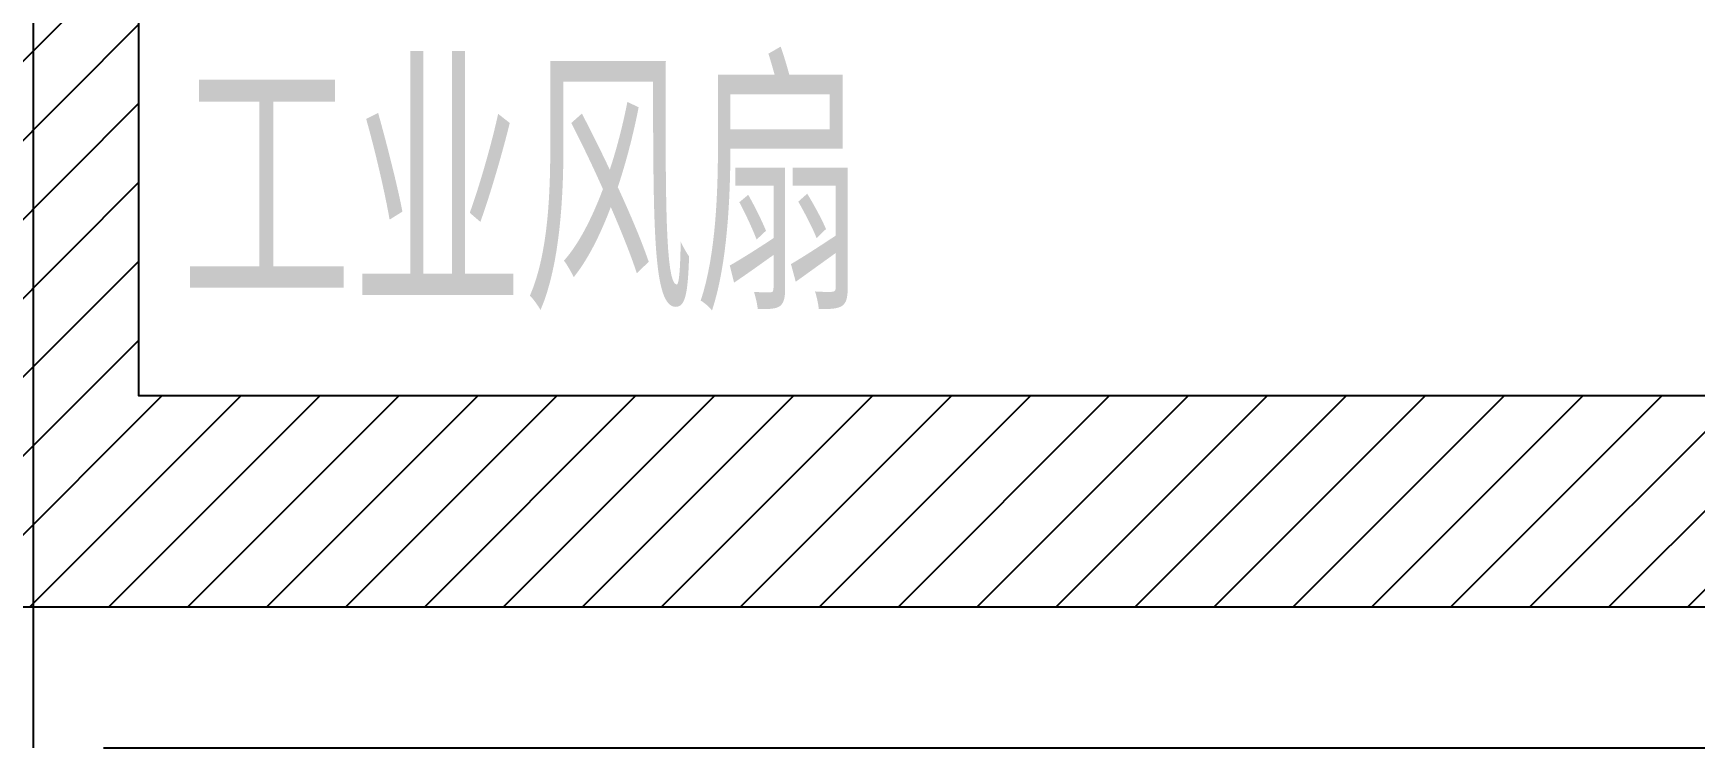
# Model space of a CAD drawing. Extents: x -599358 to 2865263, y -1062760 to 486533.
# Drawn here: x 277911 to 280273, y -691874 to -690859 of the extents above; entities that cross this region are included whole.
import ezdxf

# ---------------------------------------------------------------- set-up
doc = ezdxf.new("R2010")
doc.units = 0
for name, pattern in [('__DASH', [0.35, 0.25, -0.1]), ('DASH', [0.35, 0.25, -0.1]), ('DOTE', [2.42, 2, -0.2, 0.02, -0.2])]:
    doc.linetypes.add(name, pattern=pattern)
for name, color, linetype in [('A-AXIS-DOTE', 14, 'DOTE'), ('A-LIN-V', 9, 'Continuous'), ('建-文字', 7, 'Continuous')]:
    doc.layers.add(name, color=color, linetype=linetype)
doc.styles.add('A-STANDARD', font='SIMPLEX', dxfattribs={"bigfont": 'GBCBIG'})

# ---------------------------------------------------------------- blocks, each defined once
blk = doc.blocks.new('G$C2C10B007')
at = {"layer": 'A-LIN-V'}
h = blk.add_hatch(dxfattribs=at)
h.set_pattern_fill('ANSI31', color=252, scale=50)
h.set_pattern_definition([(45, (0, 400), (-56.1266, 56.1266), [])])
h.paths.add_polyline_path([(-150, 600), (-3050, 600), (-3050, 300), (3050, 300), (3050, 600), (150, 600), (150, 2100), (-150, 2100)])
at = {"layer": 'A-AXIS-DOTE', "linetype": '__DASH', "ltscale": 2}
blk.add_lwpolyline([(0, 2100), (0, 100)], dxfattribs=at)
at = {"layer": 'A-LIN-V'}
blk.add_lwpolyline([(-150, 600), (-3050, 600), (-3050, 300), (3050, 300), (3050, 600), (150, 600), (150, 2100), (-150, 2100), (-150, 600)], dxfattribs=at)
at = {"layer": '建-文字', "style": 'A-STANDARD'}
blk.add_text('工业风扇', height=337.59, dxfattribs=at).set_placement((210.4, 722.5))

msp = doc.modelspace()

# ---------------------------------------------------------------- linework, layer by layer
at = {"color": 6, "linetype": 'DASH'}
msp.add_line((278010.6, -691874), (285840.6, -691874), dxfattribs=at)

# ---------------------------------------------------------------- block references
at = {"layer": 'A-LIN-V'}
msp.add_blockref('G$C2C10B007', (277910.6, -691974), dxfattribs=at)

doc.saveas('drawing.dxf')
